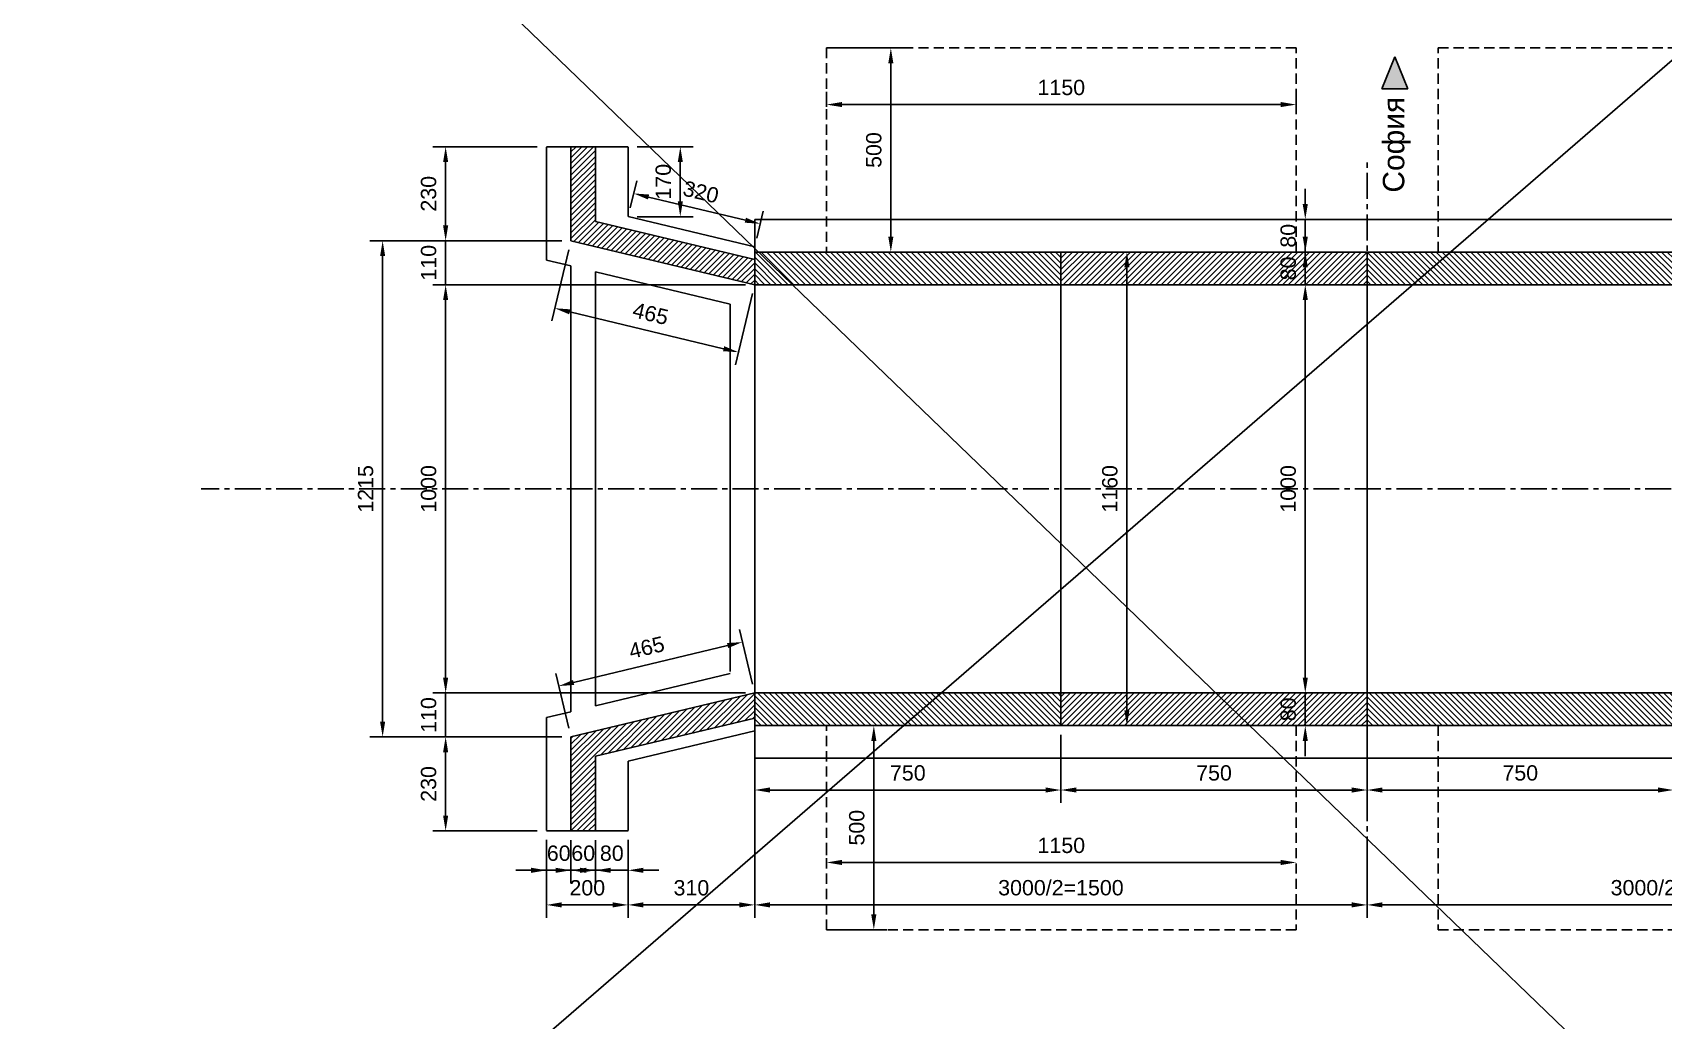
# Model space of a CAD drawing. Header units: centimetres. Extents: x 8495135 to 959133560, y 4530079 to 463453963.
# Drawn here: x 958990396 to 958994390, y 463433747 to 463436167 of the extents above; entities that cross this region are included whole.
import ezdxf
from ezdxf.enums import TextEntityAlignment as Align

# ---------------------------------------------------------------- set-up
doc = ezdxf.new("R2010")
doc.units = ezdxf.units.CM
doc.header["$LTSCALE"] = 0.1
doc.linetypes.add('CENTER', pattern=[50.8, 31.75, -6.35, 6.35, -6.35])
doc.linetypes.add('DASHED', pattern=[0.75, 0.5, -0.25])
for name, color, linetype in [('br_dimension', 1, 'Continuous'), ('br_hatch_tumen', 8, 'Continuous'), ('br_view_yellow', 2, 'Continuous'), ('hatch', 253, 'Continuous'), ('Kustendilska voda', 12, 'Continuous')]:
    doc.layers.add(name, color=color, linetype=linetype)
doc.layers.add('golemi syoryjenia', color=161, linetype='Continuous', lineweight=35)
doc.styles.add('1-200 cm', font='arial.ttf', dxfattribs={"height": 50})
doc.styles.add('MM_ARIAL', font='arial.ttf')
doc.dimstyles.new('MM DIM 1 to 150', dxfattribs={"dimscale": 15, "dimtxt": 2.5, "dimasz": 2.5, "dimexe": 2.1, "dimexo": 1.5, "dimgap": 1.5, "dimtad": 1, "dimdec": 0, "dimdsep": 46, "dimtxsty": 'MM_ARIAL', "dimcen": 3, "dimclrd": 1, "dimclre": 1, "dimclrt": 7, "dimaunit": 2, "dimadec": 1, "dimazin": 0, "dimtp": 100, "dimtm": 3, "dimtfac": 1, "dimtdec": 0, "dimtix": 1, "dimtmove": 0, "dimatfit": 3, "dimfxl": 0, "dimtolj": 1, "dimtzin": 0, "dimarcsym": 0})

# ---------------------------------------------------------------- blocks, each defined once
blk = doc.blocks.new('*D15')
at = {"layer": 'br_dimension', "color": 1, "lineweight": -2, "transparency": 16777216}
for p, q in [((958995164.4, 463434446.9), (958995164.4, 463433998.8)), ((958993664.4, 463434135.3), (958993664.4, 463433998.8)), ((958995126.9, 463434030.3), (958993701.9, 463434030.3))]:
    blk.add_line(p, q, dxfattribs=at)
at = {"layer": 'br_dimension', "color": 1, "transparency": 16777216}
for points in [[(958993701.9, 463434036.6), (958993701.9, 463434024.1), (958993664.4, 463434030.3)], [(958995126.9, 463434036.6), (958995126.9, 463434024.1), (958995164.4, 463434030.3)]]:
    blk.add_solid(points, dxfattribs=at)
at = {"layer": 'br_dimension', "color": 7, "transparency": 16777216, "insert": (958994414.4, 463434072.2), "char_height": 37.5, "attachment_point": 5, "style": 'MM_ARIAL'}
blk.add_mtext('\\A1;3000/2=1500', dxfattribs=at)
blk = doc.blocks.new('*D16')
at = {"layer": 'br_dimension', "color": 1, "lineweight": -2, "transparency": 16777216}
for p, q in [((958992164.4, 463434446.9), (958992164.4, 463433998.8)), ((958993664.4, 463434052.8), (958993664.4, 463434061.8)), ((958992201.9, 463434030.3), (958993626.9, 463434030.3))]:
    blk.add_line(p, q, dxfattribs=at)
at = {"layer": 'br_dimension', "color": 1, "transparency": 16777216}
for points in [[(958992201.9, 463434036.6), (958992201.9, 463434024.1), (958992164.4, 463434030.3)], [(958993626.9, 463434036.6), (958993626.9, 463434024.1), (958993664.4, 463434030.3)]]:
    blk.add_solid(points, dxfattribs=at)
at = {"layer": 'br_dimension', "color": 7, "transparency": 16777216, "insert": (958992914.4, 463434072.2), "char_height": 37.5, "attachment_point": 5, "style": 'MM_ARIAL'}
blk.add_mtext('\\A1;3000/2=1500', dxfattribs=at)
blk = doc.blocks.new('*D17')
at = {"layer": 'br_dimension', "color": 1, "lineweight": -2, "transparency": 16777216}
for p, q in [((958992141.9, 463435549.4), (958991376, 463435549.4)), ((958991407.5, 463434586.9), (958991407.5, 463435511.9)), ((958992141.9, 463434549.4), (958991376, 463434549.4))]:
    blk.add_line(p, q, dxfattribs=at)
at = {"layer": 'br_dimension', "color": 1, "transparency": 16777216}
for points in [[(958991401.2, 463435511.9), (958991413.7, 463435511.9), (958991407.5, 463435549.4)], [(958991401.2, 463434586.9), (958991413.7, 463434586.9), (958991407.5, 463434549.4)]]:
    blk.add_solid(points, dxfattribs=at)
at = {"layer": 'br_dimension', "color": 7, "transparency": 16777216, "insert": (958991365.9, 463435049.4), "char_height": 37.5, "attachment_point": 5, "rotation": 90, "style": 'MM_ARIAL'}
blk.add_mtext('\\A1;1000', dxfattribs=at)
blk = doc.blocks.new('*D18')
at = {"layer": 'br_dimension', "color": 1, "lineweight": -2, "transparency": 16777216}
for p, q in [((958991407.5, 463435694.7), (958991407.5, 463435732.2)), ((958991691.9, 463435657.2), (958991376, 463435657.2)), ((958991407.5, 463435549.4), (958991407.5, 463435657.2)), ((958992141.9, 463435549.4), (958991376, 463435549.4)), ((958991407.5, 463435511.9), (958991407.5, 463435474.4))]:
    blk.add_line(p, q, dxfattribs=at)
at = {"layer": 'br_dimension', "color": 1, "transparency": 16777216}
for points in [[(958991401.2, 463435694.7), (958991413.7, 463435694.7), (958991407.5, 463435657.2)], [(958991401.2, 463435511.9), (958991413.7, 463435511.9), (958991407.5, 463435549.4)]]:
    blk.add_solid(points, dxfattribs=at)
at = {"layer": 'br_dimension', "color": 7, "transparency": 16777216, "insert": (958991365.9, 463435603.3), "char_height": 37.5, "attachment_point": 5, "rotation": 90, "style": 'MM_ARIAL'}
blk.add_mtext('\\A1;110', dxfattribs=at)
blk = doc.blocks.new('*D6')
at = {"layer": 'br_dimension', "color": 1, "lineweight": -2, "transparency": 16777216}
for p, q in [((958993512.9, 463434586.9), (958993512.9, 463434624.4)), ((958993490.4, 463434549.4), (958993481.4, 463434549.4)), ((958993512.9, 463434549.4), (958993512.9, 463434469.4)), ((958993532.1, 463434469.4), (958993544.4, 463434469.4)), ((958993512.9, 463434431.9), (958993512.9, 463434394.4))]:
    blk.add_line(p, q, dxfattribs=at)
at = {"layer": 'br_dimension', "color": 1, "transparency": 16777216}
for points in [[(958993506.6, 463434586.9), (958993519.1, 463434586.9), (958993512.9, 463434549.4)], [(958993506.6, 463434431.9), (958993519.1, 463434431.9), (958993512.9, 463434469.4)]]:
    blk.add_solid(points, dxfattribs=at)
at = {"layer": 'br_dimension', "color": 7, "transparency": 16777216, "insert": (958993471.2, 463434509.4), "char_height": 37.5, "attachment_point": 5, "rotation": 90, "style": 'MM_ARIAL'}
blk.add_mtext('\\A1;80', dxfattribs=at)
blk = doc.blocks.new('*D7')
at = {"layer": 'br_dimension', "color": 1, "lineweight": -2, "transparency": 16777216}
for p, q in [((958993512.9, 463435666.9), (958993512.9, 463435704.4)), ((958993490.4, 463435629.4), (958993481.4, 463435629.4)), ((958993512.9, 463435549.4), (958993512.9, 463435629.4)), ((958993490.4, 463435549.4), (958993481.4, 463435549.4)), ((958993512.9, 463435511.9), (958993512.9, 463435474.4))]:
    blk.add_line(p, q, dxfattribs=at)
at = {"layer": 'br_dimension', "color": 1, "transparency": 16777216}
for points in [[(958993506.6, 463435666.9), (958993519.1, 463435666.9), (958993512.9, 463435629.4)], [(958993506.6, 463435511.9), (958993519.1, 463435511.9), (958993512.9, 463435549.4)]]:
    blk.add_solid(points, dxfattribs=at)
at = {"layer": 'br_dimension', "color": 7, "transparency": 16777216, "insert": (958993471.2, 463435589.4), "char_height": 37.5, "attachment_point": 5, "rotation": 90, "style": 'MM_ARIAL'}
blk.add_mtext('\\A1;80', dxfattribs=at)
blk = doc.blocks.new('*D44')
at = {"layer": 'br_dimension', "color": 1, "lineweight": -2, "transparency": 16777216}
for p, q in [((958991691.9, 463435657.2), (958991221.7, 463435657.2)), ((958991253.2, 463435619.7), (958991253.2, 463434479.2)), ((958991691.9, 463434441.7), (958991221.7, 463434441.7))]:
    blk.add_line(p, q, dxfattribs=at)
at = {"layer": 'br_dimension', "color": 1, "transparency": 16777216}
for points in [[(958991246.9, 463435619.7), (958991259.4, 463435619.7), (958991253.2, 463435657.2)], [(958991246.9, 463434479.2), (958991259.4, 463434479.2), (958991253.2, 463434441.7)]]:
    blk.add_solid(points, dxfattribs=at)
at = {"layer": 'br_dimension', "color": 7, "transparency": 16777216, "insert": (958991211.5, 463435049.4), "char_height": 37.5, "attachment_point": 5, "rotation": 90, "style": 'MM_ARIAL'}
blk.add_mtext('\\A1;1215', dxfattribs=at)
blk = doc.blocks.new('*D45')
at = {"layer": 'br_dimension', "color": 1, "lineweight": -2, "transparency": 16777216}
for p, q in [((958991709.2, 463435635.3), (958991667.5, 463435461.2)), ((958992159.2, 463435527.6), (958992117.5, 463435353.5)), ((958991711.3, 463435483.1), (958992088.3, 463435392.8))]:
    blk.add_line(p, q, dxfattribs=at)
at = {"layer": 'br_dimension', "color": 1, "transparency": 16777216}
for points in [[(958991712.7, 463435489.2), (958991709.8, 463435477.1), (958991674.8, 463435491.9)], [(958992089.8, 463435398.9), (958992086.9, 463435386.7), (958992124.8, 463435384.1)]]:
    blk.add_solid(points, dxfattribs=at)
at = {"layer": 'br_dimension', "color": 7, "transparency": 16777216, "insert": (958991909.5, 463435478.5), "char_height": 37.5, "attachment_point": 5, "rotation": 346.5302, "style": 'MM_ARIAL'}
blk.add_mtext('\\A1;465', dxfattribs=at)
blk = doc.blocks.new('*D48')
at = {"layer": 'golemi syoryjenia', "color": 1, "lineweight": -2, "transparency": 16777216}
for p, q in [((958993101.3, 463435629.4), (958993044.5, 463435629.4)), ((958993076, 463434506.9), (958993076, 463435591.9)), ((958993101.3, 463434469.4), (958993044.5, 463434469.4))]:
    blk.add_line(p, q, dxfattribs=at)
at = {"layer": 'golemi syoryjenia', "color": 1, "transparency": 16777216}
for points in [[(958993069.7, 463435591.9), (958993082.2, 463435591.9), (958993076, 463435629.4)], [(958993069.7, 463434506.9), (958993082.2, 463434506.9), (958993076, 463434469.4)]]:
    blk.add_solid(points, dxfattribs=at)
at = {"layer": 'golemi syoryjenia', "color": 7, "transparency": 16777216, "insert": (958993034.3, 463435049.4), "char_height": 37.5, "attachment_point": 5, "rotation": 90, "style": 'MM_ARIAL'}
blk.add_mtext('\\A1;1160', dxfattribs=at)
blk = doc.blocks.new('*D57')
at = {"layer": 'golemi syoryjenia', "color": 1, "lineweight": -2, "transparency": 16777216}
for p, q in [((958993525.2, 463435549.4), (958993481.4, 463435549.4)), ((958993512.9, 463434586.9), (958993512.9, 463435511.9)), ((958993525.2, 463434549.4), (958993481.4, 463434549.4))]:
    blk.add_line(p, q, dxfattribs=at)
at = {"layer": 'golemi syoryjenia', "color": 1, "transparency": 16777216}
for points in [[(958993506.6, 463435511.9), (958993519.1, 463435511.9), (958993512.9, 463435549.4)], [(958993506.6, 463434586.9), (958993519.1, 463434586.9), (958993512.9, 463434549.4)]]:
    blk.add_solid(points, dxfattribs=at)
at = {"layer": 'golemi syoryjenia', "color": 7, "transparency": 16777216, "insert": (958993471.2, 463435049.4), "char_height": 37.5, "attachment_point": 5, "rotation": 90, "style": 'MM_ARIAL'}
blk.add_mtext('\\A1;1000', dxfattribs=at)
blk = doc.blocks.new('*D105')
at = {"layer": 'golemi syoryjenia', "color": 1, "lineweight": -2, "transparency": 16777216}
for p, q in [((958991631.9, 463435887.3), (958991376, 463435887.3)), ((958991407.5, 463435694.7), (958991407.5, 463435849.8)), ((958991691.9, 463435657.2), (958991376, 463435657.2))]:
    blk.add_line(p, q, dxfattribs=at)
at = {"layer": 'golemi syoryjenia', "color": 1, "transparency": 16777216}
for points in [[(958991401.2, 463435849.8), (958991413.7, 463435849.8), (958991407.5, 463435887.3)], [(958991401.2, 463435694.7), (958991413.7, 463435694.7), (958991407.5, 463435657.2)]]:
    blk.add_solid(points, dxfattribs=at)
at = {"layer": 'golemi syoryjenia', "color": 7, "transparency": 16777216, "insert": (958991365.8, 463435772.3), "char_height": 37.5, "attachment_point": 5, "rotation": 90, "style": 'MM_ARIAL'}
blk.add_mtext('\\A1;230', dxfattribs=at)
blk = doc.blocks.new('*D107')
at = {"layer": 'br_dimension', "color": 1, "lineweight": -2, "transparency": 16777216}
for p, q in [((958991407.5, 463434586.9), (958991407.5, 463434624.4)), ((958992141.9, 463434549.4), (958991376, 463434549.4)), ((958991407.5, 463434549.4), (958991407.5, 463434441.7)), ((958991691.9, 463434441.7), (958991376, 463434441.7)), ((958991407.5, 463434404.2), (958991407.5, 463434366.7))]:
    blk.add_line(p, q, dxfattribs=at)
at = {"layer": 'br_dimension', "color": 1, "transparency": 16777216}
for points in [[(958991401.2, 463434586.9), (958991413.7, 463434586.9), (958991407.5, 463434549.4)], [(958991401.2, 463434404.2), (958991413.7, 463434404.2), (958991407.5, 463434441.7)]]:
    blk.add_solid(points, dxfattribs=at)
at = {"layer": 'br_dimension', "color": 7, "transparency": 16777216, "insert": (958991365.9, 463434495.5), "char_height": 37.5, "attachment_point": 5, "rotation": 90, "style": 'MM_ARIAL'}
blk.add_mtext('\\A1;110', dxfattribs=at)
blk = doc.blocks.new('*D106')
at = {"layer": 'golemi syoryjenia', "color": 1, "lineweight": -2, "transparency": 16777216}
for p, q in [((958991691.9, 463434441.7), (958991376, 463434441.7)), ((958991407.5, 463434404.2), (958991407.5, 463434249.1)), ((958991631.9, 463434211.6), (958991376, 463434211.6))]:
    blk.add_line(p, q, dxfattribs=at)
at = {"layer": 'golemi syoryjenia', "color": 1, "transparency": 16777216}
for points in [[(958991401.2, 463434404.2), (958991413.7, 463434404.2), (958991407.5, 463434441.7)], [(958991401.2, 463434249.1), (958991413.7, 463434249.1), (958991407.5, 463434211.6)]]:
    blk.add_solid(points, dxfattribs=at)
at = {"layer": 'golemi syoryjenia', "color": 7, "transparency": 16777216, "insert": (958991365.8, 463434326.6), "char_height": 37.5, "attachment_point": 5, "rotation": 90, "style": 'MM_ARIAL'}
blk.add_mtext('\\A1;230', dxfattribs=at)
blk = doc.blocks.new('*D108')
at = {"layer": 'golemi syoryjenia', "color": 1, "lineweight": -2, "transparency": 16777216}
for p, q in [((958991654.4, 463434189.1), (958991654.4, 463434083.6)), ((958991714.4, 463434189.1), (958991714.4, 463434083.6)), ((958991616.9, 463434115.1), (958991579.4, 463434115.1)), ((958991654.4, 463434115.1), (958991714.4, 463434115.1)), ((958991751.9, 463434115.1), (958991789.4, 463434115.1))]:
    blk.add_line(p, q, dxfattribs=at)
at = {"layer": 'golemi syoryjenia', "color": 1, "transparency": 16777216}
for points in [[(958991616.9, 463434121.3), (958991616.9, 463434108.8), (958991654.4, 463434115.1)], [(958991751.9, 463434121.3), (958991751.9, 463434108.8), (958991714.4, 463434115.1)]]:
    blk.add_solid(points, dxfattribs=at)
at = {"layer": 'golemi syoryjenia', "color": 7, "transparency": 16777216, "insert": (958991684.4, 463434156.7), "char_height": 37.5, "attachment_point": 5, "style": 'MM_ARIAL'}
blk.add_mtext('\\A1;60', dxfattribs=at)
blk = doc.blocks.new('*D109')
at = {"layer": 'golemi syoryjenia', "color": 1, "lineweight": -2, "transparency": 16777216}
for p, q in [((958991714.4, 463434189.1), (958991714.4, 463434083.6)), ((958991774.4, 463434189.1), (958991774.4, 463434083.6)), ((958991676.9, 463434115.1), (958991639.4, 463434115.1)), ((958991714.4, 463434115.1), (958991774.4, 463434115.1)), ((958991811.9, 463434115.1), (958991849.4, 463434115.1))]:
    blk.add_line(p, q, dxfattribs=at)
at = {"layer": 'golemi syoryjenia', "color": 1, "transparency": 16777216}
for points in [[(958991676.9, 463434121.3), (958991676.9, 463434108.8), (958991714.4, 463434115.1)], [(958991811.9, 463434121.3), (958991811.9, 463434108.8), (958991774.4, 463434115.1)]]:
    blk.add_solid(points, dxfattribs=at)
at = {"layer": 'golemi syoryjenia', "color": 7, "transparency": 16777216, "insert": (958991744.4, 463434156.7), "char_height": 37.5, "attachment_point": 5, "style": 'MM_ARIAL'}
blk.add_mtext('\\A1;60', dxfattribs=at)
blk = doc.blocks.new('*D110')
at = {"layer": 'golemi syoryjenia', "color": 1, "lineweight": -2, "transparency": 16777216}
for p, q in [((958991774.4, 463434189.1), (958991774.4, 463434083.6)), ((958991854.4, 463434190.1), (958991854.4, 463434083.6)), ((958991736.9, 463434115.1), (958991699.4, 463434115.1)), ((958991774.4, 463434115.1), (958991854.4, 463434115.1)), ((958991891.9, 463434115.1), (958991929.4, 463434115.1))]:
    blk.add_line(p, q, dxfattribs=at)
at = {"layer": 'golemi syoryjenia', "color": 1, "transparency": 16777216}
for points in [[(958991736.9, 463434121.3), (958991736.9, 463434108.8), (958991774.4, 463434115.1)], [(958991891.9, 463434121.3), (958991891.9, 463434108.8), (958991854.4, 463434115.1)]]:
    blk.add_solid(points, dxfattribs=at)
at = {"layer": 'golemi syoryjenia', "color": 7, "transparency": 16777216, "insert": (958991814.4, 463434156.7), "char_height": 37.5, "attachment_point": 5, "style": 'MM_ARIAL'}
blk.add_mtext('\\A1;80', dxfattribs=at)
blk = doc.blocks.new('*D111')
at = {"layer": 'golemi syoryjenia', "color": 1, "lineweight": -2, "transparency": 16777216}
for p, q in [((958991654.4, 463434190.1), (958991654.4, 463433998.8)), ((958991854.4, 463434190.1), (958991854.4, 463433998.8)), ((958991691.9, 463434030.3), (958991816.9, 463434030.3))]:
    blk.add_line(p, q, dxfattribs=at)
at = {"layer": 'golemi syoryjenia', "color": 1, "transparency": 16777216}
for points in [[(958991691.9, 463434036.6), (958991691.9, 463434024.1), (958991654.4, 463434030.3)], [(958991816.9, 463434036.6), (958991816.9, 463434024.1), (958991854.4, 463434030.3)]]:
    blk.add_solid(points, dxfattribs=at)
at = {"layer": 'golemi syoryjenia', "color": 7, "transparency": 16777216, "insert": (958991754.4, 463434072), "char_height": 37.5, "attachment_point": 5, "style": 'MM_ARIAL'}
blk.add_mtext('\\A1;200', dxfattribs=at)
blk = doc.blocks.new('*D112')
at = {"layer": 'golemi syoryjenia', "color": 1, "lineweight": -2, "transparency": 16777216}
for p, q in [((958991854.4, 463434190.1), (958991854.4, 463433998.8)), ((958992164.4, 463434190.1), (958992164.4, 463433998.8)), ((958991891.9, 463434030.3), (958992126.9, 463434030.3))]:
    blk.add_line(p, q, dxfattribs=at)
at = {"layer": 'golemi syoryjenia', "color": 1, "transparency": 16777216}
for points in [[(958991891.9, 463434036.6), (958991891.9, 463434024.1), (958991854.4, 463434030.3)], [(958992126.9, 463434036.6), (958992126.9, 463434024.1), (958992164.4, 463434030.3)]]:
    blk.add_solid(points, dxfattribs=at)
at = {"layer": 'golemi syoryjenia', "color": 7, "transparency": 16777216, "insert": (958992009.4, 463434072), "char_height": 37.5, "attachment_point": 5, "style": 'MM_ARIAL'}
blk.add_mtext('\\A1;310', dxfattribs=at)
blk = doc.blocks.new('*D113')
at = {"layer": 'br_dimension', "color": 1, "lineweight": -2, "transparency": 16777216}
for p, q in [((958991859.7, 463435738.1), (958991875.4, 463435803.7)), ((958991904.5, 463435764.3), (958992141.6, 463435707.6)), ((958992169.7, 463435663.9), (958992185.4, 463435729.5))]:
    blk.add_line(p, q, dxfattribs=at)
at = {"layer": 'br_dimension', "color": 1, "transparency": 16777216}
for points in [[(958991906, 463435770.4), (958991903, 463435758.3), (958991868, 463435773.1)], [(958992143, 463435713.6), (958992140.1, 463435701.5), (958992178, 463435698.8)]]:
    blk.add_solid(points, dxfattribs=at)
at = {"layer": 'br_dimension', "color": 7, "transparency": 16777216, "insert": (958992032.7, 463435776.5), "char_height": 37.5, "attachment_point": 5, "rotation": 346.5302, "style": 'MM_ARIAL'}
blk.add_mtext('\\A1;320', dxfattribs=at)
blk = doc.blocks.new('*D114')
at = {"layer": 'br_dimension', "color": 1, "lineweight": -2, "transparency": 16777216}
for p, q in [((958991876.9, 463435887.3), (958992013.7, 463435887.3)), ((958991982.2, 463435849.8), (958991982.2, 463435753.7)), ((958991876.9, 463435716.2), (958992013.7, 463435716.2))]:
    blk.add_line(p, q, dxfattribs=at)
at = {"layer": 'br_dimension', "color": 1, "transparency": 16777216}
for points in [[(958991976, 463435849.8), (958991988.5, 463435849.8), (958991982.2, 463435887.3)], [(958991976, 463435753.7), (958991988.5, 463435753.7), (958991982.2, 463435716.2)]]:
    blk.add_solid(points, dxfattribs=at)
at = {"layer": 'br_dimension', "color": 7, "transparency": 16777216, "insert": (958991940.6, 463435801.8), "char_height": 37.5, "attachment_point": 5, "rotation": 90, "style": 'MM_ARIAL'}
blk.add_mtext('\\A1;170', dxfattribs=at)
blk = doc.blocks.new('*D115')
at = {"layer": 'golemi syoryjenia', "color": 1, "lineweight": -2, "transparency": 16777216}
for p, q in [((958993512.9, 463435746.9), (958993512.9, 463435784.4)), ((958993490.4, 463435709.4), (958993481.4, 463435709.4)), ((958993512.9, 463435629.4), (958993512.9, 463435709.4)), ((958993490.4, 463435629.4), (958993481.4, 463435629.4)), ((958993512.9, 463435591.9), (958993512.9, 463435554.4))]:
    blk.add_line(p, q, dxfattribs=at)
at = {"layer": 'golemi syoryjenia', "color": 1, "transparency": 16777216}
for points in [[(958993506.6, 463435746.9), (958993519.1, 463435746.9), (958993512.9, 463435709.4)], [(958993506.6, 463435591.9), (958993519.1, 463435591.9), (958993512.9, 463435629.4)]]:
    blk.add_solid(points, dxfattribs=at)
at = {"layer": 'golemi syoryjenia', "color": 7, "transparency": 16777216, "insert": (958993471.2, 463435669.4), "char_height": 37.5, "attachment_point": 5, "rotation": 90, "style": 'MM_ARIAL'}
blk.add_mtext('\\A1;80', dxfattribs=at)
blk = doc.blocks.new('*D116')
at = {"layer": 'br_dimension', "color": 1, "lineweight": -2, "transparency": 16777216}
for p, q in [((958992159.2, 463434571.3), (958992127.2, 463434704.9)), ((958991721, 463434575.2), (958992098.1, 463434665.5)), ((958991709.2, 463434463.5), (958991677.2, 463434597.1))]:
    blk.add_line(p, q, dxfattribs=at)
at = {"layer": 'br_dimension', "color": 1, "transparency": 16777216}
for points in [[(958992096.6, 463434671.6), (958992099.5, 463434659.4), (958992134.5, 463434674.2)], [(958991719.5, 463434581.3), (958991722.4, 463434569.1), (958991684.5, 463434566.4)]]:
    blk.add_solid(points, dxfattribs=at)
at = {"layer": 'br_dimension', "color": 7, "transparency": 16777216, "insert": (958991899.8, 463434660.8), "char_height": 37.5, "attachment_point": 5, "rotation": 13.4698, "style": 'MM_ARIAL'}
blk.add_mtext('\\A1;465', dxfattribs=at)
blk = doc.blocks.new('*D158')
at = {"layer": 'golemi syoryjenia', "color": 1, "lineweight": -2, "transparency": 16777216}
for p, q in [((958992362.9, 463436129.4), (958992529.3, 463436129.4)), ((958992497.8, 463436091.9), (958992497.8, 463435666.9)), ((958992362.9, 463435629.4), (958992529.3, 463435629.4))]:
    blk.add_line(p, q, dxfattribs=at)
at = {"layer": 'golemi syoryjenia', "color": 1, "transparency": 16777216}
for points in [[(958992491.6, 463436091.9), (958992504.1, 463436091.9), (958992497.8, 463436129.4)], [(958992491.6, 463435666.9), (958992504.1, 463435666.9), (958992497.8, 463435629.4)]]:
    blk.add_solid(points, dxfattribs=at)
at = {"layer": 'golemi syoryjenia', "color": 7, "transparency": 16777216, "insert": (958992456.2, 463435879.4), "char_height": 37.5, "attachment_point": 5, "rotation": 90, "style": 'MM_ARIAL'}
blk.add_mtext('\\A1;500', dxfattribs=at)
blk = doc.blocks.new('*D159')
at = {"layer": 'br_dimension', "color": 1, "lineweight": -2, "transparency": 16777216}
for p, q in [((958992340.4, 463435985.3), (958992340.4, 463436022.3)), ((958993490.4, 463435985.3), (958993490.4, 463436022.3)), ((958992377.9, 463435990.8), (958993452.9, 463435990.8))]:
    blk.add_line(p, q, dxfattribs=at)
at = {"layer": 'br_dimension', "color": 1, "transparency": 16777216}
for points in [[(958992377.9, 463435997.1), (958992377.9, 463435984.6), (958992340.4, 463435990.8)], [(958993452.9, 463435997.1), (958993452.9, 463435984.6), (958993490.4, 463435990.8)]]:
    blk.add_solid(points, dxfattribs=at)
at = {"layer": 'br_dimension', "color": 7, "transparency": 16777216, "insert": (958992915.4, 463436032.5), "char_height": 37.5, "attachment_point": 5, "style": 'MM_ARIAL'}
blk.add_mtext('\\A1;1150', dxfattribs=at)
blk = doc.blocks.new('*D156')
at = {"layer": 'golemi syoryjenia', "color": 1, "lineweight": -2, "transparency": 16777216}
for p, q in [((958992362.9, 463434469.4), (958992487.7, 463434469.4)), ((958992456.2, 463434006.9), (958992456.2, 463434431.9)), ((958992362.9, 463433969.4), (958992487.7, 463433969.4))]:
    blk.add_line(p, q, dxfattribs=at)
at = {"layer": 'golemi syoryjenia', "color": 1, "transparency": 16777216}
for points in [[(958992449.9, 463434431.9), (958992462.4, 463434431.9), (958992456.2, 463434469.4)], [(958992449.9, 463434006.9), (958992462.4, 463434006.9), (958992456.2, 463433969.4)]]:
    blk.add_solid(points, dxfattribs=at)
at = {"layer": 'golemi syoryjenia', "color": 7, "transparency": 16777216, "insert": (958992414.5, 463434219.4), "char_height": 37.5, "attachment_point": 5, "rotation": 90, "style": 'MM_ARIAL'}
blk.add_mtext('\\A1;500', dxfattribs=at)
blk = doc.blocks.new('*D157')
at = {"layer": 'br_dimension', "color": 1, "lineweight": -2, "transparency": 16777216}
for p, q in [((958992340.4, 463434151.8), (958992340.4, 463434165.7)), ((958993490.4, 463434151.8), (958993490.4, 463434165.7)), ((958992377.9, 463434134.2), (958993452.9, 463434134.2))]:
    blk.add_line(p, q, dxfattribs=at)
at = {"layer": 'br_dimension', "color": 1, "transparency": 16777216}
for points in [[(958992377.9, 463434140.5), (958992377.9, 463434128), (958992340.4, 463434134.2)], [(958993452.9, 463434140.5), (958993452.9, 463434128), (958993490.4, 463434134.2)]]:
    blk.add_solid(points, dxfattribs=at)
at = {"layer": 'br_dimension', "color": 7, "transparency": 16777216, "insert": (958992915.4, 463434175.9), "char_height": 37.5, "attachment_point": 5, "style": 'MM_ARIAL'}
blk.add_mtext('\\A1;1150', dxfattribs=at)
blk = doc.blocks.new('*D160')
at = {"layer": 'br_dimension', "color": 1, "lineweight": -2, "transparency": 16777216}
for p, q in [((958992914.4, 463434446.9), (958992914.4, 463434280.2)), ((958992164.4, 463434366.9), (958992164.4, 463434280.2)), ((958992201.9, 463434311.7), (958992876.9, 463434311.7))]:
    blk.add_line(p, q, dxfattribs=at)
at = {"layer": 'br_dimension', "color": 1, "transparency": 16777216}
for points in [[(958992201.9, 463434318), (958992201.9, 463434305.5), (958992164.4, 463434311.7)], [(958992876.9, 463434318), (958992876.9, 463434305.5), (958992914.4, 463434311.7)]]:
    blk.add_solid(points, dxfattribs=at)
at = {"layer": 'br_dimension', "color": 7, "transparency": 16777216, "insert": (958992539.4, 463434353.4), "char_height": 37.5, "attachment_point": 5, "style": 'MM_ARIAL'}
blk.add_mtext('\\A1;750', dxfattribs=at)
blk = doc.blocks.new('*D161')
at = {"layer": 'br_dimension', "color": 1, "lineweight": -2, "transparency": 16777216}
for p, q in [((958992914.4, 463434446.9), (958992914.4, 463434280.2)), ((958993664.4, 463434446.9), (958993664.4, 463434280.2)), ((958992951.9, 463434311.7), (958993626.9, 463434311.7))]:
    blk.add_line(p, q, dxfattribs=at)
at = {"layer": 'br_dimension', "color": 1, "transparency": 16777216}
for points in [[(958992951.9, 463434318), (958992951.9, 463434305.5), (958992914.4, 463434311.7)], [(958993626.9, 463434318), (958993626.9, 463434305.5), (958993664.4, 463434311.7)]]:
    blk.add_solid(points, dxfattribs=at)
at = {"layer": 'br_dimension', "color": 7, "transparency": 16777216, "insert": (958993289.4, 463434353.4), "char_height": 37.5, "attachment_point": 5, "style": 'MM_ARIAL'}
blk.add_mtext('\\A1;750', dxfattribs=at)
blk = doc.blocks.new('*D162')
at = {"layer": 'br_dimension', "color": 1, "lineweight": -2, "transparency": 16777216}
for p, q in [((958994414.4, 463434446.9), (958994414.4, 463434280.2)), ((958993664.4, 463434366.9), (958993664.4, 463434280.2)), ((958993701.9, 463434311.7), (958994376.9, 463434311.7))]:
    blk.add_line(p, q, dxfattribs=at)
at = {"layer": 'br_dimension', "color": 1, "transparency": 16777216}
for points in [[(958993701.9, 463434318), (958993701.9, 463434305.5), (958993664.4, 463434311.7)], [(958994376.9, 463434318), (958994376.9, 463434305.5), (958994414.4, 463434311.7)]]:
    blk.add_solid(points, dxfattribs=at)
at = {"layer": 'br_dimension', "color": 7, "transparency": 16777216, "insert": (958994039.4, 463434353.4), "char_height": 37.5, "attachment_point": 5, "style": 'MM_ARIAL'}
blk.add_mtext('\\A1;750', dxfattribs=at)
blk = doc.blocks.new('*U165')
at = {"ltscale": 0.5}
blk.add_hatch(color=256, dxfattribs=at).paths.add_polyline_path([(0, 10.6), (-26.2, 0), (0, -10.6)])
for q in [(0, 10.6), (0, -10.6)]:
    blk.add_line((-26.2, 0), q, dxfattribs=at)
blk.add_lwpolyline([(0, 10.6), (0, -10.6)], dxfattribs=at)
at = {"ltscale": 0.5, "style": '1-200 cm'}
blk.add_attdef('СОФИЯ', text='', height=17.5, dxfattribs=at).set_placement((45.5, 1.2), align=Align.MIDDLE_CENTER)

msp = doc.modelspace()

# ---------------------------------------------------------------- hatches: boundary and pattern name
at = {"layer": 'hatch'}
h = msp.add_hatch(dxfattribs=at)
h.set_pattern_fill('_USER,_I', color=256, scale=10, angle=45, style=2, pattern_type=0)
h.set_pattern_definition([(45, (958991714.413, 463435549.438), (-7.07107, 7.07107), [])])
h.paths.add_polyline_path([(958992164.41, 463435549.44), (958992164.41, 463435611.13), (958991774.41, 463435704.55), (958991774.41, 463435887.29), (958991714.41, 463435887.29), (958991714.41, 463435657.22)])
h = msp.add_hatch(dxfattribs=at)
h.set_pattern_fill('_USER,_I', color=256, scale=10, angle=135, style=2, pattern_type=0)
h.set_pattern_definition([(135, (958992164.413, 463437540.29), (-7.071068, -7.071068), [])])
h.paths.add_polyline_path([(958992914.41, 463435629.44), (958992164.41, 463435629.44), (958992164.41, 463435549.44), (958992914.41, 463435549.44)])
h.paths.add_polyline_path([(958992914.41, 463434549.44), (958992164.41, 463434549.44), (958992164.41, 463434469.44), (958992914.41, 463434469.44)])
h = msp.add_hatch(dxfattribs=at)
h.set_pattern_fill('_USER,_I', color=256, scale=10, angle=45, style=2, pattern_type=0)
h.set_pattern_definition([(45, (958992914.413, 463434469.438), (-7.07107, 7.07107), [])])
h.paths.add_polyline_path([(958993664.41, 463435629.44), (958992914.41, 463435629.44), (958992914.41, 463435549.44), (958993664.41, 463435549.44)])
h.paths.add_polyline_path([(958993664.41, 463434549.44), (958992914.41, 463434549.44), (958992914.41, 463434469.44), (958993664.41, 463434469.44)])
h.paths.add_polyline_path([(958993510.14, 463434471.12), (958993510.14, 463434548.14), (958993432.87, 463434548.14), (958993432.87, 463434471.12)], flags=24)
h = msp.add_hatch(dxfattribs=at)
h.set_pattern_fill('_USER,_I', color=256, scale=10, angle=135, style=2, pattern_type=0)
h.set_pattern_definition([(135, (958993664.413, 463434469.438), (-7.07107, -7.07107), [])])
h.paths.add_polyline_path([(958994414.41, 463435629.44), (958993664.41, 463435629.44), (958993664.41, 463435549.44), (958994414.41, 463435549.44)])
h.paths.add_polyline_path([(958994414.41, 463434549.44), (958993664.41, 463434549.44), (958993664.41, 463434469.44), (958994414.41, 463434469.44)])
h = msp.add_hatch(dxfattribs=at)
h.set_pattern_fill('_USER,_I', color=256, scale=10, angle=45, style=2, pattern_type=0)
h.set_pattern_definition([(45, (958991714.413, 463434211.581), (-7.07107, 7.07107), [])])
h.paths.add_polyline_path([(958992164.41, 463434487.74), (958992164.41, 463434549.44), (958991714.41, 463434441.65), (958991714.41, 463434211.58), (958991774.41, 463434211.58), (958991774.41, 463434394.33)])

# ---------------------------------------------------------------- linework, layer by layer
at = {"layer": 'br_dimension'}
for p, q in [((958991714.41, 463435887.29), (958991654.41, 463435887.29)), ((958991654.41, 463435886.29), (958991654.41, 463435609.9)), ((958991774.41, 463435887.29), (958991854.41, 463435887.29)), ((958991854.41, 463435886.29), (958991854.41, 463435716.23)), ((958992164.41, 463435641.98), (958991854.41, 463435716.23)), ((958992164.41, 463435709.44), (958995164.41, 463435709.44)), ((958992164.41, 463435709.44), (958992164.41, 463435629.44)), ((958991714.41, 463435595.52), (958991654.41, 463435609.9)), ((958991714.41, 463435595.52), (958991714.41, 463434503.35)), ((958992104.41, 463435502.11), (958991774.41, 463435581.15)), ((958991774.41, 463435581.15), (958991774.41, 463434517.72)), ((958992104.41, 463435502.11), (958992104.41, 463434602.26)), ((958992104.41, 463434596.76), (958991774.41, 463434517.72)), ((958991714.41, 463434503.35), (958991654.41, 463434488.98)), ((958991654.41, 463434212.58), (958991654.41, 463434488.98)), ((958992164.41, 463434456.89), (958991854.41, 463434382.64)), ((958992164.41, 463434389.44), (958992164.41, 463434469.44)), ((958991854.41, 463434212.58), (958991854.41, 463434382.64)), ((958992164.41, 463434389.44), (958995164.41, 463434389.44)), ((958991714.41, 463434211.58), (958991654.41, 463434211.58)), ((958991774.41, 463434211.58), (958991854.41, 463434211.58))]:
    msp.add_line(p, q, dxfattribs=at)
at = {"layer": 'br_dimension', "linetype": 'CENTER', "ltscale": 20}
for p, q in [((958993664.41, 463434032.57), (958993664.41, 463435860.43)), ((958996542.65, 463435049.44), (958990808.98, 463435049.44))]:
    msp.add_line(p, q, dxfattribs=at)
at = {"layer": 'br_hatch_tumen'}
for p, q in [((958986300.72, 463441293.7), (958999645.36, 463428425.07)), ((958987697.25, 463430285.6), (958999335.02, 463440363.44))]:
    msp.add_line(p, q, dxfattribs=at)
at = {"layer": 'br_view_yellow'}
for p, q in [((958991714.41, 463435887.29), (958991714.41, 463435657.22)), ((958991714.41, 463435887.29), (958991774.41, 463435887.29)), ((958991774.41, 463435887.29), (958991774.41, 463435704.55)), ((958992164.41, 463435611.13), (958991774.41, 463435704.55)), ((958992164.41, 463435549.44), (958991714.41, 463435657.22)), ((958992164.41, 463435629.44), (958992164.41, 463434469.44)), ((958992164.41, 463435629.44), (958995164.41, 463435629.44)), ((958992914.41, 463435629.44), (958992914.41, 463434469.44)), ((958993664.41, 463435629.44), (958993664.41, 463434469.44)), ((958992164.41, 463435549.44), (958995164.41, 463435549.44)), ((958992164.41, 463434549.44), (958991714.41, 463434441.65)), ((958992164.41, 463434549.44), (958995164.41, 463434549.44)), ((958992164.41, 463434487.74), (958991774.41, 463434394.33)), ((958992164.41, 463434469.44), (958995164.41, 463434469.44)), ((958991714.41, 463434211.58), (958991714.41, 463434441.65)), ((958991774.41, 463434394.33), (958991774.41, 463434211.58)), ((958991714.41, 463434211.58), (958991774.41, 463434211.58))]:
    msp.add_line(p, q, dxfattribs=at)
at = {"layer": 'Kustendilska voda', "color": 1, "linetype": 'DASHED', "ltscale": 500}
for p, q in [((958993490.38, 463436129.44), (958992340.38, 463436129.44)), ((958992340.38, 463436129.44), (958992340.38, 463435629.44)), ((958993490.38, 463435629.44), (958993490.38, 463436129.44)), ((958993838.44, 463435629.44), (958993838.44, 463436129.44)), ((958993838.44, 463436129.44), (958994988.44, 463436129.44)), ((958992340.38, 463433969.44), (958992340.38, 463434469.44)), ((958993490.38, 463434469.44), (958993490.38, 463433969.44)), ((958993838.44, 463434469.44), (958993838.44, 463433969.44)), ((958993490.38, 463433969.44), (958992340.38, 463433969.44)), ((958993838.44, 463433969.44), (958994988.44, 463433969.44))]:
    msp.add_line(p, q, dxfattribs=at)

# ---------------------------------------------------------------- block references
at = {"layer": 'br_hatch_tumen', "ltscale": 0.5}
ref = msp.add_blockref('*U165', (958993732.58, 463436029.13), dxfattribs=dict(at, xscale=-3, yscale=3, zscale=3, rotation=90))
ref.add_attrib('СОФИЯ', 'София', dxfattribs={"layer": '0', "ltscale": 0.5, "height": 52.5, "rotation": 90, "style": '1-200 cm'}).set_placement((958993729.11, 463435892.48), align=Align.MIDDLE_CENTER)

# ---------------------------------------------------------------- dimensions: what is measured, and where the dimension line sits
at = {"layer": 'br_dimension'}
for base, p1, p2, picture, middle in [((958993490.38, 463435990.84), (958992340.38, 463435962.83), (958993490.38, 463435962.83), '*D159', (958992915.38, 463436032.49)), ((958992914.41, 463434311.71), (958992164.41, 463434389.44), (958992914.41, 463434469.44), '*D160', (958992539.41, 463434353.35)), ((958993664.41, 463434311.71), (958992914.41, 463434469.44), (958993664.41, 463434469.44), '*D161', (958993289.41, 463434353.35)), ((958994414.41, 463434311.71), (958993664.41, 463434389.44), (958994414.41, 463434469.44), '*D162', (958994039.41, 463434353.35)), ((958993490.38, 463434134.2), (958992340.38, 463434129.3), (958993490.38, 463434129.3), '*D157', (958992915.38, 463434175.85))]:
    dim = msp.add_linear_dim(base=base, p1=p1, p2=p2, dimstyle='MM DIM 1 to 150', dxfattribs=at)
    dim.commit()
    dim.dimension.update_dxf_attribs({"geometry": picture, "text_midpoint": middle})
at = {"layer": 'br_dimension', "color": 1}
for p1, p2, distance, picture, middle in [((958991854.41, 463435887.29), (958991854.41, 463435716.23), 127.79, '*D114', (958991940.56, 463435801.76)), ((958991854.41, 463435716.23), (958992164.41, 463435641.98), 58.46, '*D113', (958992032.73, 463435776.47)), ((958991714.41, 463435657.22), (958992164.41, 463435549.44), -170.03, '*D45', (958991909.51, 463435478.48)), ((958991714.41, 463434441.65), (958992164.41, 463434549.44), 128.32, '*D116', (958991899.82, 463434660.84))]:
    dim = msp.add_aligned_dim(p1=p1, p2=p2, distance=distance, dimstyle='MM DIM 1 to 150', override={"dimrnd": 5}, dxfattribs=at)
    dim.commit()
    dim.dimension.update_dxf_attribs({"geometry": picture, "text_midpoint": middle})
for base, p1, p2, angle, picture, middle in [((958991407.5, 463435657.22), (958992164.41, 463435549.44), (958991714.41, 463435657.22), 90, '*D18', (958991365.85, 463435603.33)), ((958991253.16, 463434441.65), (958991714.41, 463435657.22), (958991714.41, 463434441.65), 90, '*D44', (958991211.51, 463435049.44)), ((958991407.5, 463434441.65), (958992164.41, 463434549.44), (958991714.41, 463434441.65), 270, '*D107', (958991365.85, 463434495.55))]:
    dim = msp.add_linear_dim(base=base, p1=p1, p2=p2, angle=angle, dimstyle='MM DIM 1 to 150', override={"dimrnd": 5}, dxfattribs=at)
    dim.commit()
    dim.dimension.update_dxf_attribs({"geometry": picture, "text_midpoint": middle})
at = {"layer": 'br_dimension'}
for base, p1, p2, picture, middle in [((958993512.88, 463435629.44), (958993512.88, 463435549.44), (958993512.88, 463435629.44), '*D7', (958993471.24, 463435589.44)), ((958993512.88, 463434469.44), (958993512.88, 463434549.44), (958993509.55, 463434469.44), '*D6', (958993471.24, 463434509.44))]:
    dim = msp.add_linear_dim(base=base, p1=p1, p2=p2, angle=90, dimstyle='MM DIM 1 to 150', override={"dimtmove": 1}, dxfattribs=at)
    dim.commit()
    dim.dimension.update_dxf_attribs({"geometry": picture, "text_midpoint": middle})
at = {"layer": 'br_dimension', "color": 1}
dim = msp.add_linear_dim(base=(958991407.5, 463435549.44), p1=(958992164.41, 463434549.44), p2=(958992164.41, 463435549.44), angle=90, dimstyle='MM DIM 1 to 150', dxfattribs=at)
dim.commit()
dim.dimension.update_dxf_attribs({"geometry": '*D17', "text_midpoint": (958991365.85, 463435049.44)})
at = {"layer": 'br_dimension'}
dim = msp.add_linear_dim(base=(958993664.41, 463434030.34), p1=(958992164.41, 463434469.44), p2=(958993664.41, 463434030.34), text='3000/2=<>', dimstyle='MM DIM 1 to 150', dxfattribs=at)
dim.commit()
dim.dimension.update_dxf_attribs({"geometry": '*D16', "text_midpoint": (958992914.41, 463434072.24)})
at = {"layer": 'br_dimension', "color": 1}
dim = msp.add_linear_dim(base=(958993664.41, 463434030.34), p1=(958995164.41, 463434469.44), p2=(958993664.41, 463434157.84), text='3000/2=<>', dimstyle='MM DIM 1 to 150', dxfattribs=at)
dim.commit()
dim.dimension.update_dxf_attribs({"geometry": '*D15', "text_midpoint": (958994414.41, 463434072.24)})
at = {"layer": 'golemi syoryjenia'}
for base, p1, p2, angle, picture, middle in [((958992497.81, 463435629.44), (958992340.38, 463436129.44), (958992340.38, 463435629.44), 90, '*D158', (958992456.17, 463435879.44)), ((958991407.5, 463435887.29), (958991714.41, 463435657.22), (958991654.41, 463435887.29), 90, '*D105', (958991365.84, 463435772.26)), ((958993512.88, 463435709.44), (958993512.88, 463435629.44), (958993512.88, 463435709.44), 90, '*D115', (958993471.24, 463435669.44)), ((958993075.98, 463435629.44), (958993123.82, 463434469.44), (958993123.82, 463435629.44), 90, '*D48', (958993034.33, 463435049.44)), ((958993512.88, 463435549.44), (958993547.74, 463434549.44), (958993547.74, 463435549.44), 90, '*D57', (958993471.24, 463435049.44)), ((958991407.5, 463434211.58), (958991714.41, 463434441.65), (958991654.41, 463434211.58), 270, '*D106', (958991365.84, 463434326.62))]:
    dim = msp.add_linear_dim(base=base, p1=p1, p2=p2, angle=angle, dimstyle='MM DIM 1 to 150', dxfattribs=at)
    dim.commit()
    dim.dimension.update_dxf_attribs({"geometry": picture, "text_midpoint": middle})
dim = msp.add_linear_dim(base=(958992456.17, 463434469.44), p1=(958992340.38, 463433969.44), p2=(958992340.38, 463434469.44), angle=270, dimstyle='MM DIM 1 to 150', dxfattribs=at)
dim.commit()
dim.dimension.update_dxf_attribs({"geometry": '*D156', "text_midpoint": (958992456.17, 463434219.44), "dimtype": 160})
for base, p1, p2, picture, middle in [((958991714.41, 463434115.06), (958991654.41, 463434211.58), (958991714.41, 463434211.58), '*D108', (958991684.41, 463434156.71)), ((958991774.41, 463434115.06), (958991714.41, 463434211.58), (958991774.41, 463434211.58), '*D109', (958991744.41, 463434156.71)), ((958991854.41, 463434030.34), (958991654.41, 463434212.58), (958991854.41, 463434212.58), '*D111', (958991754.41, 463434071.99)), ((958991854.41, 463434115.06), (958991774.41, 463434211.58), (958991854.41, 463434212.58), '*D110', (958991814.41, 463434156.71)), ((958992164.41, 463434030.34), (958991854.41, 463434212.58), (958992164.41, 463434212.58), '*D112', (958992009.41, 463434072))]:
    dim = msp.add_linear_dim(base=base, p1=p1, p2=p2, dimstyle='MM DIM 1 to 150', dxfattribs=at)
    dim.commit()
    dim.dimension.update_dxf_attribs({"geometry": picture, "text_midpoint": middle})

doc.saveas('drawing.dxf')
